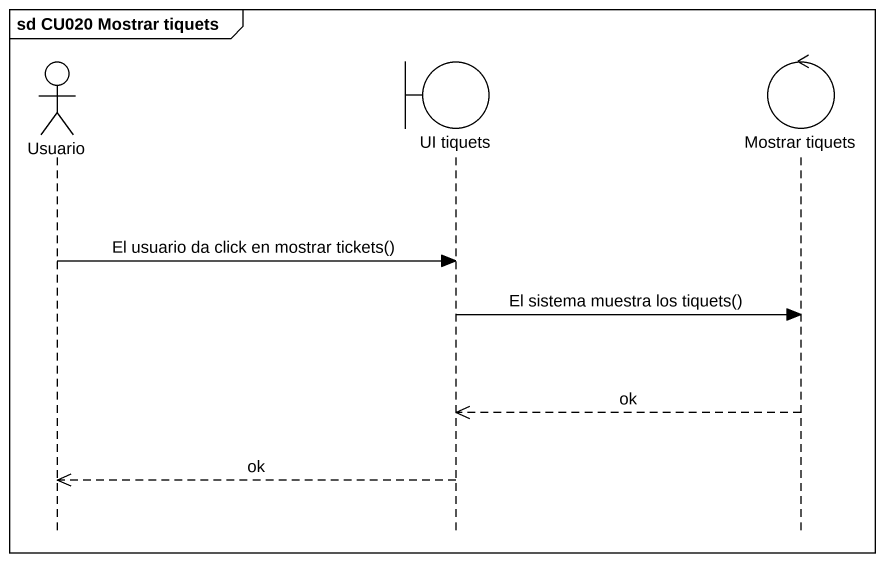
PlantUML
@startuml
mainframe sd CU020 Mostrar tiquets
hide footbox
actor Usuario
boundary "UI tiquets" as UI_tiquets
control "Mostrar tiquets" as Mostrar_tiquets

Usuario -> UI_tiquets : El usuario da click en mostrar tickets()
UI_tiquets -> Mostrar_tiquets : El sistema muestra los tiquets()
Mostrar_tiquets -->> UI_tiquets : ok
UI_tiquets -->> Usuario : ok
@enduml
